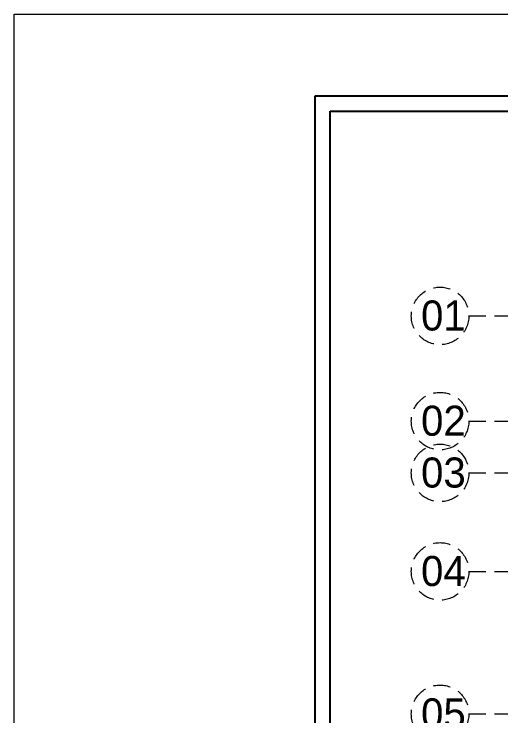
# Model space of a CAD drawing. Header units: inches. Extents: x 23587 to 403134, y -221056 to -75910.
# Drawn here: x 389776.2 to 390100.2, y -211729.5 to -211262.5 of the extents above; entities that cross this region are included whole.
import ezdxf

# ---------------------------------------------------------------- set-up
doc = ezdxf.new("R2010")
doc.units = ezdxf.units.IN
doc.header["$LTSCALE"] = 25.4
doc.header["$MEASUREMENT"] = 0
doc.linetypes.add('DASHED', pattern=[0.75, 0.5, -0.25])
doc.layers.add('Fresh air fan', color=250, linetype='Continuous', lineweight=0)
doc.styles.add('2', font='ARIALN.TTF')

# ---------------------------------------------------------------- blocks, each defined once
blk = doc.blocks.new('SHDFGH')
at = {"layer": 'Fresh air fan', "color": 254, "linetype": 'DASHED', "lineweight": 9, "ltscale": 0.9}
for p, q in [((5107.56, -4102.67), (5987.06, -4102.67)), ((5107.56, -4172.67), (5987.06, -4172.67)), ((5107.56, -4207.15), (5987.06, -4207.15)), ((5107.56, -4272.67), (5987.06, -4272.67)), ((5107.56, -4367.4), (5987.06, -4367.4))]:
    blk.add_line(p, q, dxfattribs=at)
for centre in [(5088.43, -4102.67), (5088.43, -4172.67), (5088.43, -4207.15), (5088.43, -4272.67), (5088.43, -4367.4)]:
    blk.add_circle(centre, 19.14, dxfattribs=at)
at = {"layer": 'Fresh air fan', "color": 250, "lineweight": 25, "ltscale": 0.09, "insert": (5075.77, -4092.39), "char_height": 20, "attachment_point": 1, "style": '2'}
blk.add_mtext_dynamic_manual_height_columns('{\\fCentury Gothic|b0|i0|c0|p34;01}', width=20, gutter_width=0.5, heights=[0], dxfattribs=at)
at = {"layer": 'Fresh air fan', "color": 254, "lineweight": 25, "ltscale": 0.09, "char_height": 20, "attachment_point": 1, "style": '2'}
for s, width, insert in [('{\\fCentury Gothic|b0|i0|c0|p34;02}', 25.1833, (5075.77, -4162.39)), ('{\\fCentury Gothic|b0|i0|c0|p34;03}', 25.4883, (5075.77, -4196.87)), ('{\\fCentury Gothic|b0|i0|c0|p34;04}', 20, (5075.77, -4262.39)), ('{\\fCentury Gothic|b0|i0|c0|p34;05}', 20, (5075.77, -4357.12))]:
    blk.add_mtext_dynamic_manual_height_columns(s, width=width, gutter_width=0.5, heights=[0], dxfattribs=dict(at, insert=insert))

msp = doc.modelspace()

# ---------------------------------------------------------------- linework, layer by layer
at = {"layer": 'Fresh air fan', "color": 250, "lineweight": 13, "ltscale": 0.09}
msp.add_lwpolyline([(389776.17, -211262.53), (391321.51, -211262.53), (391321.51, -215588.66), (389776.17, -215588.66)], close=True, dxfattribs=at)
at = {"layer": 'Fresh air fan', "color": 250, "lineweight": 25, "ltscale": 0.09}
for points in [[(389976.52, -211317.05), (391110.21, -211317.05), (391110.21, -212317.66), (389976.52, -212317.66)], [(389986.52, -211327.05), (391100.21, -211327.05), (391100.21, -212307.66), (389986.52, -212307.66)]]:
    msp.add_lwpolyline(points, close=True, dxfattribs=at)

# ---------------------------------------------------------------- block references
at = {"layer": 'Fresh air fan', "color": 30, "lineweight": 5, "ltscale": 0.09}
msp.add_blockref('SHDFGH', (384971.29, -207360.69), dxfattribs=at)

doc.saveas('drawing.dxf')
